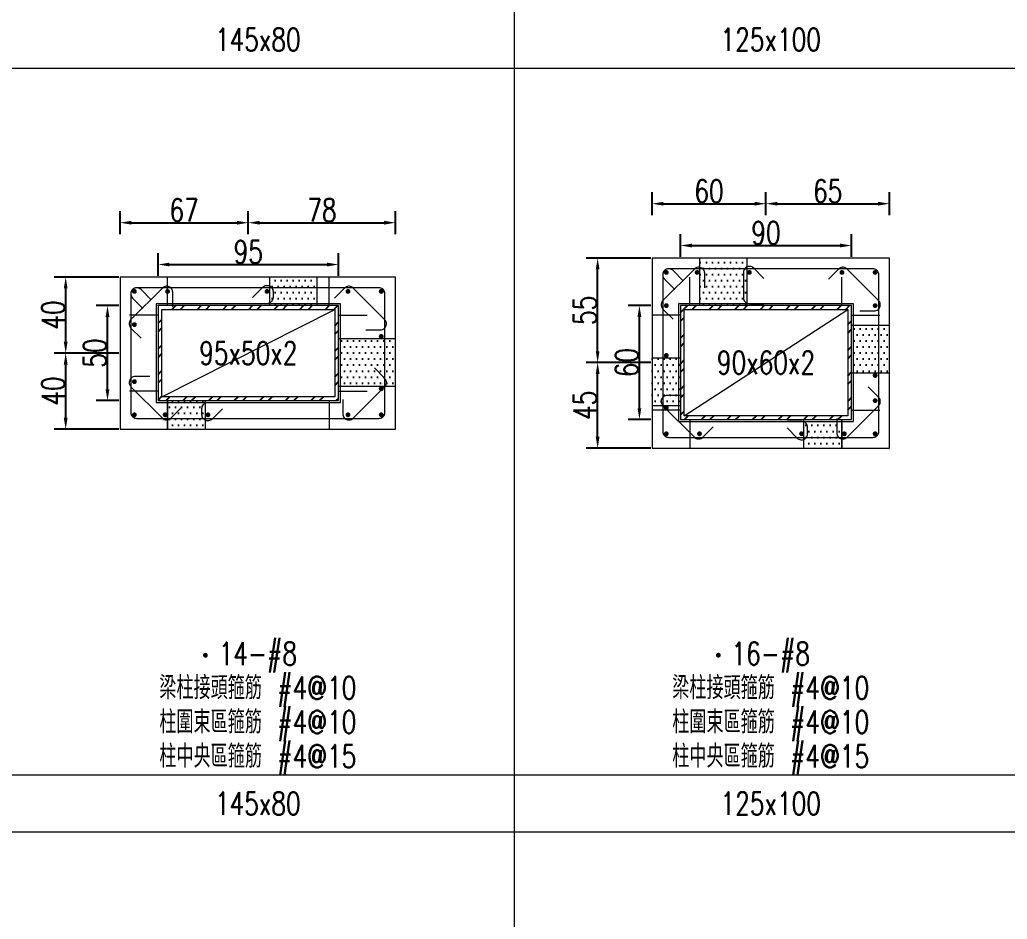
# Model space of a CAD drawing. Header units: millimetres. Extents: x 0 to 3905, y 0 to 8880.
# Drawn here: x 920 to 1440, y 5582 to 6055 of the extents above; entities that cross this region are included whole.
import ezdxf
from ezdxf.enums import TextEntityAlignment as Align

# ---------------------------------------------------------------- set-up
doc = ezdxf.new("R2010")
doc.units = ezdxf.units.MM
doc.layers.get('DEFPOINTS').update_dxf_attribs({"color": 3})
for name, color, linetype in [('Hatch線', 6, 'Continuous'), ('TC-鋼粱', 132, 'Continuous'), ('主筋斷面', 2, 'Continuous'), ('文字-主筋根數', 7, 'Continuous'), ('文字-剪力筋 中央區', 7, 'Continuous'), ('文字-剪力筋-BC', 7, 'Continuous'), ('文字-剪力筋-圍束區', 7, 'Continuous'), ('文字-斷面尺寸', 7, 'Continuous'), ('文字-輔助字', 7, 'Continuous'), ('柱斷面線', 4, 'Continuous'), ('標註字', 4, 'Continuous'), ('箍筋線', 1, 'Continuous'), ('網格線', 7, 'Continuous'), ('鋼柱', 11, 'Continuous')]:
    doc.layers.add(name, color=color, linetype=linetype)
doc.styles.add('note', font='txt.shx', dxfattribs={"width": 0.75, "height": 12})
doc.styles.add('txt', font='txt.shx', dxfattribs={"height": 0.2, "bigfont": 'chineset.shx'})
doc.dimstyles.new('RCAD_DIM', dxfattribs={"dimtxt": 12, "dimasz": 6, "dimexe": 6, "dimexo": 0.625, "dimtad": 1, "dimdec": 0, "dimdsep": 46, "dimtxsty": 'note', "dimcen": 2.5, "dimclrd": 256, "dimclre": 256, "dimclrt": 256, "dimadec": 0, "dimazin": 0, "dimtfac": 1, "dimtmove": 0, "dimatfit": 3, "dimfxl": 0, "dimtolj": 1, "dimarcsym": 0})

# ---------------------------------------------------------------- blocks, each defined once
blk = doc.blocks.new('*D630')
at = {"layer": 'DEFPOINTS', "color": 0}
for p in [(1087.5, 5926.62), (992.5, 5920), (1087.5, 5920)]:
    blk.add_point(p, dxfattribs=at)
at = {"layer": '標註字', "lineweight": -2}
for p, q in [((992.5, 5920.62), (992.5, 5932.62)), ((1087.5, 5920.62), (1087.5, 5932.62)), ((998.5, 5926.62), (1081.5, 5926.62))]:
    blk.add_line(p, q, dxfattribs=at)
at = {"layer": '標註字'}
for points in [[(998.5, 5927.62), (998.5, 5925.62), (992.5, 5926.62)], [(1081.5, 5925.62), (1081.5, 5927.62), (1087.5, 5926.62)]]:
    blk.add_solid(points, dxfattribs=at)
at = {"layer": '標註字', "insert": (1040, 5933.25), "char_height": 12, "attachment_point": 5, "style": 'note'}
blk.add_mtext('\\A1;95', dxfattribs=at)
blk = doc.blocks.new('*D631')
at = {"layer": 'DEFPOINTS', "color": 0}
for p in [(965.88, 5905), (972.5, 5905), (972.5, 5855)]:
    blk.add_point(p, dxfattribs=at)
at = {"layer": '標註字', "lineweight": -2}
for p, q in [((971.88, 5905), (959.88, 5905)), ((965.88, 5861), (965.88, 5899)), ((971.88, 5855), (959.88, 5855))]:
    blk.add_line(p, q, dxfattribs=at)
at = {"layer": '標註字'}
for points in [[(966.88, 5899), (964.88, 5899), (965.88, 5905)], [(964.88, 5861), (966.88, 5861), (965.88, 5855)]]:
    blk.add_solid(points, dxfattribs=at)
at = {"layer": '標註字', "insert": (959.25, 5880), "char_height": 12, "attachment_point": 5, "rotation": 90, "style": 'note'}
blk.add_mtext('\\A1;50', dxfattribs=at)
blk = doc.blocks.new('*D632')
at = {"layer": 'DEFPOINTS', "color": 0}
for p in [(1040, 5948.62), (972.5, 5942), (1040, 5942)]:
    blk.add_point(p, dxfattribs=at)
at = {"layer": '標註字', "lineweight": -2}
for p, q in [((972.5, 5942.62), (972.5, 5954.62)), ((1040, 5942.62), (1040, 5954.62)), ((978.5, 5948.62), (1034, 5948.62))]:
    blk.add_line(p, q, dxfattribs=at)
at = {"layer": '標註字'}
for points in [[(978.5, 5949.62), (978.5, 5947.62), (972.5, 5948.62)], [(1034, 5947.62), (1034, 5949.62), (1040, 5948.62)]]:
    blk.add_solid(points, dxfattribs=at)
at = {"layer": '標註字', "insert": (1006.25, 5955.25), "char_height": 12, "attachment_point": 5, "style": 'note'}
blk.add_mtext('\\A1;67', dxfattribs=at)
blk = doc.blocks.new('*D633')
at = {"layer": 'DEFPOINTS', "color": 0}
for p in [(1117.5, 5948.62), (1040, 5942), (1117.5, 5942)]:
    blk.add_point(p, dxfattribs=at)
at = {"layer": '標註字', "lineweight": -2}
for p, q in [((1040, 5942.62), (1040, 5954.62)), ((1117.5, 5942.62), (1117.5, 5954.62)), ((1046, 5948.62), (1111.5, 5948.62))]:
    blk.add_line(p, q, dxfattribs=at)
at = {"layer": '標註字'}
for points in [[(1046, 5949.62), (1046, 5947.62), (1040, 5948.62)], [(1111.5, 5947.62), (1111.5, 5949.62), (1117.5, 5948.62)]]:
    blk.add_solid(points, dxfattribs=at)
at = {"layer": '標註字', "insert": (1078.75, 5955.25), "char_height": 12, "attachment_point": 5, "style": 'note'}
blk.add_mtext('\\A1;78', dxfattribs=at)
blk = doc.blocks.new('*D634')
at = {"layer": 'DEFPOINTS', "color": 0}
for p in [(943.88, 5880), (972.5, 5880), (972.5, 5840)]:
    blk.add_point(p, dxfattribs=at)
at = {"layer": '標註字', "lineweight": -2}
for p, q in [((971.88, 5880), (937.88, 5880)), ((943.88, 5846), (943.88, 5874)), ((971.88, 5840), (937.88, 5840))]:
    blk.add_line(p, q, dxfattribs=at)
at = {"layer": '標註字'}
for points in [[(944.88, 5874), (942.88, 5874), (943.88, 5880)], [(942.88, 5846), (944.88, 5846), (943.88, 5840)]]:
    blk.add_solid(points, dxfattribs=at)
at = {"layer": '標註字', "insert": (937.25, 5860), "char_height": 12, "attachment_point": 5, "rotation": 90, "style": 'note'}
blk.add_mtext('\\A1;40', dxfattribs=at)
blk = doc.blocks.new('*D635')
at = {"layer": 'DEFPOINTS', "color": 0}
for p in [(943.88, 5920), (972.5, 5920), (972.5, 5880)]:
    blk.add_point(p, dxfattribs=at)
at = {"layer": '標註字', "lineweight": -2}
for p, q in [((971.88, 5920), (937.88, 5920)), ((943.88, 5886), (943.88, 5914)), ((971.88, 5880), (937.88, 5880))]:
    blk.add_line(p, q, dxfattribs=at)
at = {"layer": '標註字'}
for points in [[(944.88, 5914), (942.88, 5914), (943.88, 5920)], [(942.88, 5886), (944.88, 5886), (943.88, 5880)]]:
    blk.add_solid(points, dxfattribs=at)
at = {"layer": '標註字', "insert": (937.25, 5900), "char_height": 12, "attachment_point": 5, "rotation": 90, "style": 'note'}
blk.add_mtext('\\A1;40', dxfattribs=at)
blk = doc.blocks.new('Circle_Filled')
at = {"const_width": 0.5}
blk.add_lwpolyline([(-0.25, 0, 1), (0.25, 0, 1)], format="xyb", close=True, dxfattribs=at)
blk = doc.blocks.new('*D762')
at = {"layer": 'DEFPOINTS', "color": 0}
for p in [(1357.5, 5936.62), (1267.5, 5930), (1357.5, 5930)]:
    blk.add_point(p, dxfattribs=at)
at = {"layer": '標註字', "lineweight": -2}
for p, q in [((1267.5, 5930.62), (1267.5, 5942.62)), ((1357.5, 5930.62), (1357.5, 5942.62)), ((1273.5, 5936.62), (1351.5, 5936.62))]:
    blk.add_line(p, q, dxfattribs=at)
at = {"layer": '標註字'}
for points in [[(1273.5, 5937.62), (1273.5, 5935.62), (1267.5, 5936.62)], [(1351.5, 5935.62), (1351.5, 5937.62), (1357.5, 5936.62)]]:
    blk.add_solid(points, dxfattribs=at)
at = {"layer": '標註字', "insert": (1312.5, 5943.25), "char_height": 12, "attachment_point": 5, "style": 'note'}
blk.add_mtext('\\A1;90', dxfattribs=at)
blk = doc.blocks.new('*D763')
at = {"layer": 'DEFPOINTS', "color": 0}
for p in [(1245.88, 5905), (1252.5, 5905), (1252.5, 5845)]:
    blk.add_point(p, dxfattribs=at)
at = {"layer": '標註字', "lineweight": -2}
for p, q in [((1251.88, 5905), (1239.88, 5905)), ((1245.88, 5851), (1245.88, 5899)), ((1251.88, 5845), (1239.88, 5845))]:
    blk.add_line(p, q, dxfattribs=at)
at = {"layer": '標註字'}
for points in [[(1246.88, 5899), (1244.88, 5899), (1245.88, 5905)], [(1244.88, 5851), (1246.88, 5851), (1245.88, 5845)]]:
    blk.add_solid(points, dxfattribs=at)
at = {"layer": '標註字', "insert": (1239.25, 5875), "char_height": 12, "attachment_point": 5, "rotation": 90, "style": 'note'}
blk.add_mtext('\\A1;60', dxfattribs=at)
blk = doc.blocks.new('*D764')
at = {"layer": 'DEFPOINTS', "color": 0}
for p in [(1312.5, 5958.62), (1252.5, 5952), (1312.5, 5952)]:
    blk.add_point(p, dxfattribs=at)
at = {"layer": '標註字', "lineweight": -2}
for p, q in [((1252.5, 5952.62), (1252.5, 5964.62)), ((1312.5, 5952.62), (1312.5, 5964.62)), ((1258.5, 5958.62), (1306.5, 5958.62))]:
    blk.add_line(p, q, dxfattribs=at)
at = {"layer": '標註字'}
for points in [[(1258.5, 5959.62), (1258.5, 5957.62), (1252.5, 5958.62)], [(1306.5, 5957.62), (1306.5, 5959.62), (1312.5, 5958.62)]]:
    blk.add_solid(points, dxfattribs=at)
at = {"layer": '標註字', "insert": (1282.5, 5965.25), "char_height": 12, "attachment_point": 5, "style": 'note'}
blk.add_mtext('\\A1;60', dxfattribs=at)
blk = doc.blocks.new('*D765')
at = {"layer": 'DEFPOINTS', "color": 0}
for p in [(1377.5, 5958.62), (1312.5, 5952), (1377.5, 5952)]:
    blk.add_point(p, dxfattribs=at)
at = {"layer": '標註字', "lineweight": -2}
for p, q in [((1312.5, 5952.62), (1312.5, 5964.62)), ((1377.5, 5952.62), (1377.5, 5964.62)), ((1318.5, 5958.62), (1371.5, 5958.62))]:
    blk.add_line(p, q, dxfattribs=at)
at = {"layer": '標註字'}
for points in [[(1318.5, 5959.62), (1318.5, 5957.62), (1312.5, 5958.62)], [(1371.5, 5957.62), (1371.5, 5959.62), (1377.5, 5958.62)]]:
    blk.add_solid(points, dxfattribs=at)
at = {"layer": '標註字', "insert": (1345, 5965.25), "char_height": 12, "attachment_point": 5, "style": 'note'}
blk.add_mtext('\\A1;65', dxfattribs=at)
blk = doc.blocks.new('*D766')
at = {"layer": 'DEFPOINTS', "color": 0}
for p in [(1223.88, 5875), (1252.5, 5875), (1252.5, 5830)]:
    blk.add_point(p, dxfattribs=at)
at = {"layer": '標註字', "lineweight": -2}
for p, q in [((1251.88, 5875), (1217.88, 5875)), ((1223.88, 5836), (1223.88, 5869)), ((1251.88, 5830), (1217.88, 5830))]:
    blk.add_line(p, q, dxfattribs=at)
at = {"layer": '標註字'}
for points in [[(1224.88, 5869), (1222.88, 5869), (1223.88, 5875)], [(1222.88, 5836), (1224.88, 5836), (1223.88, 5830)]]:
    blk.add_solid(points, dxfattribs=at)
at = {"layer": '標註字', "insert": (1217.25, 5852.5), "char_height": 12, "attachment_point": 5, "rotation": 90, "style": 'note'}
blk.add_mtext('\\A1;45', dxfattribs=at)
blk = doc.blocks.new('*D767')
at = {"layer": 'DEFPOINTS', "color": 0}
for p in [(1223.88, 5930), (1252.5, 5930), (1252.5, 5875)]:
    blk.add_point(p, dxfattribs=at)
at = {"layer": '標註字', "lineweight": -2}
for p, q in [((1251.88, 5930), (1217.88, 5930)), ((1223.88, 5881), (1223.88, 5924)), ((1251.88, 5875), (1217.88, 5875))]:
    blk.add_line(p, q, dxfattribs=at)
at = {"layer": '標註字'}
for points in [[(1224.88, 5924), (1222.88, 5924), (1223.88, 5930)], [(1222.88, 5881), (1224.88, 5881), (1223.88, 5875)]]:
    blk.add_solid(points, dxfattribs=at)
at = {"layer": '標註字', "insert": (1217.25, 5902.5), "char_height": 12, "attachment_point": 5, "rotation": 90, "style": 'note'}
blk.add_mtext('\\A1;55', dxfattribs=at)

msp = doc.modelspace()

# ---------------------------------------------------------------- hatches: boundary and pattern name
at = {"layer": 'Hatch線'}
h = msp.add_hatch(dxfattribs=at)
h.set_pattern_fill('ANSI32', color=256, style=0)
h.paths.add_polyline_path([(992.5, 5855), (1087.5, 5855), (1087.5, 5905), (992.5, 5905)], flags=17)
h.paths.add_polyline_path([(994.5, 5857), (994.5, 5903), (1085.5, 5903), (1085.5, 5857)])
h = msp.add_hatch(dxfattribs=at)
h.set_pattern_fill('ANSI32', color=256, style=0)
h.paths.add_polyline_path([(1267.5, 5845), (1357.5, 5845), (1357.5, 5905), (1267.5, 5905)], flags=17)
h.paths.add_polyline_path([(1269.5, 5847), (1269.5, 5903), (1355.5, 5903), (1355.5, 5847)])
at = {"layer": 'TC-鋼粱'}
h = msp.add_hatch(dxfattribs=at)
h.set_pattern_fill('DOTS', color=256, scale=2, style=0)
h.paths.add_polyline_path([(1302.5, 5930), (1277.5, 5930), (1277.5, 5905), (1302.5, 5905)], flags=17)
h = msp.add_hatch(dxfattribs=at)
h.set_pattern_fill('DOTS', color=256, scale=2, style=0)
h.paths.add_polyline_path([(1076.11, 5920), (1051.11, 5920), (1051.11, 5905), (1076.11, 5905)], flags=17)
h = msp.add_hatch(dxfattribs=at)
h.set_pattern_fill('DOTS', color=256, scale=2, style=0)
h.paths.add_polyline_path([(1377.5, 5869.5), (1377.5, 5894.5), (1357.5, 5894.5), (1357.5, 5869.5)], flags=17)
h = msp.add_hatch(dxfattribs=at)
h.set_pattern_fill('DOTS', color=256, scale=2, style=0)
h.paths.add_polyline_path([(1117.5, 5862.5), (1117.5, 5887.5), (1087.5, 5887.5), (1087.5, 5862.5)], flags=17)
h = msp.add_hatch(dxfattribs=at)
h.set_pattern_fill('DOTS', color=256, scale=2, style=0)
h.paths.add_polyline_path([(1252.5, 5877.5), (1252.5, 5852.5), (1267.5, 5852.5), (1267.5, 5877.5)], flags=17)
h = msp.add_hatch(dxfattribs=at)
h.set_pattern_fill('DOTS', color=256, scale=2, style=0)
h.paths.add_polyline_path([(997.5, 5840), (1017.5, 5840), (1017.5, 5855), (997.5, 5855)], flags=17)
h = msp.add_hatch(dxfattribs=at)
h.set_pattern_fill('DOTS', color=256, scale=2, style=0)
h.paths.add_polyline_path([(1332.5, 5830), (1352.5, 5830), (1352.5, 5845), (1332.5, 5845)], flags=17)

# ---------------------------------------------------------------- linework, layer by layer
at = {"layer": 'DEFPOINTS', "lineweight": 5}
for points in [[(997.5, 5905), (997.5, 5920)], [(1082.5, 5905), (1082.5, 5920)], [(1272.5, 5905), (1272.5, 5920)], [(1352.5, 5905), (1352.5, 5920)], [(992.5, 5854), (1088.5, 5854), (1088.5, 5906), (991.5, 5906), (991.5, 5854), (992.5, 5854)], [(1267.5, 5844), (1358.5, 5844), (1358.5, 5906), (1266.5, 5906), (1266.5, 5844), (1267.5, 5844)], [(992.5, 5900), (977.5, 5900)], [(994.5, 5857), (1085.5, 5903)], [(1087.5, 5900), (1102.5, 5900)], [(1267.5, 5900), (1252.5, 5900)], [(1269.5, 5847), (1355.5, 5903)], [(1357.5, 5900), (1372.5, 5900)], [(992.5, 5860), (977.5, 5860)], [(1087.5, 5860), (1102.5, 5860)], [(997.5, 5855), (997.5, 5840)], [(1082.5, 5855), (1082.5, 5840)], [(1267.5, 5850), (1252.5, 5850)], [(1357.5, 5850), (1372.5, 5850)], [(1272.5, 5845), (1272.5, 5830)], [(1352.5, 5845), (1352.5, 5830)]]:
    msp.add_lwpolyline(points, dxfattribs=at)
at = {"layer": 'TC-鋼粱', "lineweight": 5}
for points in [[(1277.5, 5930), (1277.5, 5905)], [(1302.5, 5930), (1302.5, 5905)], [(1051.11, 5920), (1051.11, 5905)], [(1076.11, 5920), (1076.11, 5905)], [(1377.5, 5894.5), (1357.5, 5894.5)], [(1117.5, 5887.5), (1087.5, 5887.5)], [(1252.5, 5877.5), (1267.5, 5877.5)], [(1377.5, 5869.5), (1357.5, 5869.5)], [(1117.5, 5862.5), (1087.5, 5862.5)], [(997.5, 5840), (997.5, 5855)], [(1017.5, 5840), (1017.5, 5855)], [(1252.5, 5852.5), (1267.5, 5852.5)], [(1332.5, 5830), (1332.5, 5845)], [(1352.5, 5830), (1352.5, 5845)]]:
    msp.add_lwpolyline(points, dxfattribs=at)
at = {"layer": '柱斷面線', "lineweight": 5}
for points in [[(1252.5, 5830), (1377.5, 5830), (1377.5, 5930), (1252.5, 5930), (1252.5, 5830)], [(972.5, 5840), (1117.5, 5840), (1117.5, 5920), (972.5, 5920), (972.5, 5840)]]:
    msp.add_lwpolyline(points, dxfattribs=at)
at = {"layer": '箍筋線', "lineweight": 5}
for points in [[(1280.23, 5914.39), (1280.23, 5922.01), (1280.18, 5922.54), (1280.05, 5923.06), (1279.83, 5923.55), (1279.53, 5923.99), (1279.17, 5924.38), (1278.74, 5924.7), (1278.27, 5924.94), (1277.76, 5925.11), (1277.23, 5925.18), (1276.7, 5925.17), (1276.17, 5925.06), (1275.67, 5924.87), (1275.21, 5924.6), (1274.81, 5924.26), (1258.24, 5907.69), (1257.89, 5907.27), (1257.61, 5906.79), (1257.42, 5906.27), (1257.33, 5905.73), (1257.33, 5905.17), (1257.42, 5904.63), (1257.61, 5904.11), (1257.89, 5903.63), (1258.24, 5903.2), (1263.63, 5897.82)], [(1268.94, 5918.05), (1263.56, 5923.44), (1263.15, 5923.78), (1262.69, 5924.05), (1262.19, 5924.24), (1261.67, 5924.35), (1261.13, 5924.36), (1260.6, 5924.29), (1260.09, 5924.12), (1259.62, 5923.88), (1259.19, 5923.56), (1258.83, 5923.17), (1258.53, 5922.73), (1258.31, 5922.24), (1258.18, 5921.72), (1258.13, 5921.19), (1258.13, 5838.81), (1258.18, 5838.26), (1258.33, 5837.72), (1258.56, 5837.22), (1258.88, 5836.77), (1259.27, 5836.38), (1259.72, 5836.06), (1260.22, 5835.83), (1260.76, 5835.68), (1261.31, 5835.63), (1368.69, 5835.63), (1369.24, 5835.68), (1369.78, 5835.83), (1370.28, 5836.06), (1370.73, 5836.38), (1371.12, 5836.77), (1371.44, 5837.22), (1371.67, 5837.72), (1371.82, 5838.26), (1371.87, 5838.81), (1371.87, 5921.19), (1371.82, 5921.74), (1371.67, 5922.28), (1371.44, 5922.78), (1371.12, 5923.23), (1370.73, 5923.62), (1370.28, 5923.94), (1369.78, 5924.17), (1369.24, 5924.32), (1368.69, 5924.37), (1261.31, 5924.37), (1260.78, 5924.32), (1260.26, 5924.19), (1259.77, 5923.97), (1259.33, 5923.67), (1258.94, 5923.31), (1258.62, 5922.88), (1258.38, 5922.41), (1258.21, 5921.9), (1258.14, 5921.37), (1258.15, 5920.83), (1258.26, 5920.31), (1258.45, 5919.81), (1258.72, 5919.35), (1259.06, 5918.94), (1264.45, 5913.56)], [(1311.4, 5919.32), (1306.02, 5924.71), (1305.61, 5925.05), (1305.15, 5925.32), (1304.65, 5925.51), (1304.13, 5925.62), (1303.59, 5925.63), (1303.06, 5925.56), (1302.55, 5925.39), (1302.08, 5925.15), (1301.65, 5924.83), (1301.29, 5924.44), (1300.99, 5924), (1300.77, 5923.51), (1300.64, 5922.99), (1300.6, 5922.46), (1300.6, 5909.17), (1300.64, 5908.62), (1300.79, 5908.09), (1301.02, 5907.59), (1301.34, 5907.13), (1301.73, 5906.74), (1302.18, 5906.43), (1302.68, 5906.19), (1303.22, 5906.05), (1303.77, 5906), (1311.39, 5906)], [(1361.89, 5902.27), (1369.51, 5902.27), (1370.04, 5902.32), (1370.56, 5902.45), (1371.05, 5902.67), (1371.49, 5902.97), (1371.88, 5903.33), (1372.2, 5903.76), (1372.44, 5904.23), (1372.61, 5904.74), (1372.68, 5905.27), (1372.67, 5905.8), (1372.56, 5906.33), (1372.37, 5906.83), (1372.1, 5907.29), (1371.76, 5907.69), (1355.19, 5924.26), (1354.77, 5924.61), (1354.29, 5924.89), (1353.77, 5925.08), (1353.23, 5925.17), (1352.67, 5925.17), (1352.13, 5925.08), (1351.61, 5924.89), (1351.13, 5924.61), (1350.7, 5924.26), (1345.32, 5918.87)], [(1042.2, 5909.32), (1047.59, 5914.71), (1048, 5915.05), (1048.46, 5915.32), (1048.96, 5915.51), (1049.48, 5915.62), (1050.01, 5915.63), (1050.54, 5915.56), (1051.05, 5915.39), (1051.52, 5915.15), (1051.95, 5914.83), (1052.32, 5914.44), (1052.61, 5914), (1052.83, 5913.51), (1052.97, 5912.99), (1053.01, 5912.46), (1053.01, 5909.17), (1052.96, 5908.62), (1052.82, 5908.09), (1052.59, 5907.59), (1052.27, 5907.13), (1051.88, 5906.74), (1051.42, 5906.43), (1050.92, 5906.19), (1050.39, 5906.05), (1049.84, 5906), (1042.22, 5906)], [(1000.23, 5904.39), (1000.23, 5912.01), (1000.18, 5912.54), (1000.05, 5913.06), (999.83, 5913.55), (999.53, 5913.99), (999.17, 5914.38), (998.74, 5914.7), (998.27, 5914.94), (997.76, 5915.11), (997.23, 5915.18), (996.7, 5915.17), (996.17, 5915.06), (995.67, 5914.87), (995.21, 5914.6), (994.81, 5914.26), (978.24, 5897.69), (977.89, 5897.27), (977.61, 5896.79), (977.42, 5896.27), (977.33, 5895.73), (977.33, 5895.17), (977.42, 5894.63), (977.61, 5894.11), (977.89, 5893.63), (978.24, 5893.2), (983.63, 5887.82)], [(988.94, 5908.05), (983.56, 5913.44), (983.15, 5913.78), (982.69, 5914.05), (982.19, 5914.24), (981.67, 5914.35), (981.13, 5914.36), (980.6, 5914.29), (980.09, 5914.12), (979.62, 5913.88), (979.19, 5913.56), (978.83, 5913.17), (978.53, 5912.73), (978.31, 5912.24), (978.18, 5911.72), (978.14, 5911.19), (978.14, 5848.81), (978.18, 5848.26), (978.33, 5847.72), (978.56, 5847.22), (978.88, 5846.77), (979.27, 5846.38), (979.72, 5846.06), (980.22, 5845.83), (980.76, 5845.68), (981.31, 5845.63), (1108.69, 5845.63), (1109.24, 5845.68), (1109.78, 5845.83), (1110.28, 5846.06), (1110.73, 5846.38), (1111.12, 5846.77), (1111.44, 5847.22), (1111.67, 5847.72), (1111.82, 5848.26), (1111.86, 5848.81), (1111.86, 5911.19), (1111.82, 5911.74), (1111.67, 5912.28), (1111.44, 5912.78), (1111.12, 5913.23), (1110.73, 5913.62), (1110.28, 5913.94), (1109.78, 5914.17), (1109.24, 5914.32), (1108.69, 5914.37), (981.31, 5914.37), (980.78, 5914.32), (980.26, 5914.19), (979.77, 5913.97), (979.33, 5913.67), (978.94, 5913.31), (978.62, 5912.88), (978.38, 5912.41), (978.21, 5911.9), (978.14, 5911.37), (978.15, 5910.83), (978.26, 5910.31), (978.45, 5909.81), (978.72, 5909.35), (979.06, 5908.94), (984.45, 5903.56)], [(1101.89, 5892.27), (1109.51, 5892.27), (1110.04, 5892.32), (1110.56, 5892.45), (1111.05, 5892.67), (1111.49, 5892.97), (1111.88, 5893.33), (1112.2, 5893.76), (1112.44, 5894.23), (1112.61, 5894.74), (1112.68, 5895.27), (1112.67, 5895.8), (1112.56, 5896.33), (1112.37, 5896.83), (1112.1, 5897.29), (1111.76, 5897.69), (1095.19, 5914.26), (1094.77, 5914.61), (1094.29, 5914.89), (1093.77, 5915.08), (1093.23, 5915.17), (1092.67, 5915.17), (1092.13, 5915.08), (1091.61, 5914.89), (1091.13, 5914.61), (1090.7, 5914.26), (1085.32, 5908.87)], [(1089.77, 5855.61), (1089.77, 5847.99), (1089.82, 5847.46), (1089.95, 5846.94), (1090.17, 5846.45), (1090.47, 5846.01), (1090.83, 5845.62), (1091.26, 5845.3), (1091.73, 5845.06), (1092.24, 5844.89), (1092.77, 5844.82), (1093.3, 5844.83), (1093.83, 5844.94), (1094.33, 5845.13), (1094.79, 5845.4), (1095.19, 5845.74), (1111.76, 5862.31), (1112.11, 5862.73), (1112.39, 5863.21), (1112.58, 5863.73), (1112.67, 5864.27), (1112.67, 5864.83), (1112.58, 5865.37), (1112.39, 5865.89), (1112.11, 5866.37), (1111.76, 5866.8), (1106.37, 5872.18)], [(988.11, 5867.73), (980.49, 5867.73), (979.96, 5867.68), (979.44, 5867.55), (978.95, 5867.33), (978.51, 5867.03), (978.12, 5866.67), (977.8, 5866.24), (977.56, 5865.77), (977.39, 5865.26), (977.32, 5864.73), (977.33, 5864.2), (977.44, 5863.67), (977.63, 5863.17), (977.9, 5862.71), (978.24, 5862.31), (994.81, 5845.74), (995.23, 5845.39), (995.71, 5845.11), (996.23, 5844.92), (996.77, 5844.83), (997.33, 5844.83), (997.87, 5844.92), (998.39, 5845.11), (998.87, 5845.39), (999.3, 5845.74), (1004.68, 5851.13)], [(1349.77, 5845.61), (1349.77, 5837.99), (1349.82, 5837.46), (1349.95, 5836.94), (1350.17, 5836.45), (1350.47, 5836.01), (1350.83, 5835.62), (1351.26, 5835.3), (1351.73, 5835.06), (1352.24, 5834.89), (1352.77, 5834.82), (1353.3, 5834.83), (1353.83, 5834.94), (1354.33, 5835.13), (1354.79, 5835.4), (1355.19, 5835.74), (1371.76, 5852.31), (1372.11, 5852.73), (1372.39, 5853.21), (1372.58, 5853.73), (1372.67, 5854.27), (1372.67, 5854.83), (1372.58, 5855.37), (1372.39, 5855.89), (1372.11, 5856.37), (1371.76, 5856.8), (1366.37, 5862.18)], [(1026.4, 5850.68), (1021.02, 5845.29), (1020.61, 5844.95), (1020.15, 5844.68), (1019.65, 5844.49), (1019.13, 5844.38), (1018.59, 5844.37), (1018.06, 5844.44), (1017.56, 5844.61), (1017.08, 5844.85), (1016.65, 5845.17), (1016.29, 5845.56), (1015.99, 5846), (1015.77, 5846.49), (1015.64, 5847.01), (1015.6, 5847.54), (1015.6, 5850.83), (1015.64, 5851.38), (1015.79, 5851.91), (1016.02, 5852.41), (1016.34, 5852.87), (1016.73, 5853.26), (1017.18, 5853.57), (1017.68, 5853.81), (1018.22, 5853.95), (1018.77, 5854), (1026.39, 5854)], [(1268.11, 5857.73), (1260.49, 5857.73), (1259.96, 5857.68), (1259.44, 5857.55), (1258.95, 5857.33), (1258.51, 5857.03), (1258.12, 5856.67), (1257.8, 5856.24), (1257.56, 5855.77), (1257.39, 5855.26), (1257.32, 5854.73), (1257.33, 5854.2), (1257.44, 5853.67), (1257.63, 5853.17), (1257.9, 5852.71), (1258.24, 5852.31), (1274.81, 5835.74), (1275.23, 5835.39), (1275.71, 5835.11), (1276.23, 5834.92), (1276.77, 5834.83), (1277.33, 5834.83), (1277.87, 5834.92), (1278.39, 5835.11), (1278.87, 5835.39), (1279.3, 5835.74), (1284.68, 5841.13)], [(1323.6, 5840.68), (1328.98, 5835.29), (1329.39, 5834.95), (1329.85, 5834.68), (1330.35, 5834.49), (1330.87, 5834.38), (1331.41, 5834.37), (1331.94, 5834.44), (1332.45, 5834.61), (1332.92, 5834.85), (1333.35, 5835.17), (1333.71, 5835.56), (1334.01, 5836), (1334.23, 5836.49), (1334.36, 5837.01), (1334.41, 5837.54), (1334.41, 5840.83), (1334.36, 5841.38), (1334.21, 5841.91), (1333.98, 5842.41), (1333.66, 5842.87), (1333.27, 5843.26), (1332.82, 5843.57), (1332.32, 5843.81), (1331.78, 5843.95), (1331.23, 5844), (1323.61, 5844)]]:
    msp.add_lwpolyline(points, dxfattribs=at)
at = {"layer": '網格線', "lineweight": 5}
for points in [[(1180, 6060), (1180, 6030)], [(910, 6030), (1180, 6030)], [(1180, 6030), (1450, 6030)], [(1180, 6030), (1180, 5658)], [(910, 5658), (1180, 5658)], [(1180, 5658), (1450, 5658)], [(1180, 5658), (1180, 5628)], [(910, 5628), (1180, 5628)], [(1180, 5628), (1450, 5628)], [(1180, 5628), (1180, 5256)]]:
    msp.add_lwpolyline(points, dxfattribs=at)
at = {"layer": '鋼柱', "lineweight": 5}
for points in [[(992.5, 5855), (1087.5, 5855), (1087.5, 5905), (992.5, 5905), (992.5, 5855)], [(994.5, 5857), (994.5, 5903), (1085.5, 5903), (1085.5, 5857), (994.5, 5857)], [(1267.5, 5845), (1357.5, 5845), (1357.5, 5905), (1267.5, 5905), (1267.5, 5845)], [(1269.5, 5847), (1269.5, 5903), (1355.5, 5903), (1355.5, 5847), (1269.5, 5847)]]:
    msp.add_lwpolyline(points, dxfattribs=at)

# ---------------------------------------------------------------- block references
at = {"layer": '主筋斷面', "lineweight": 5, "xscale": 2.539999961853027, "yscale": 2.539999961853027}
for p in [(1260.04, 5922.46), (1276.23, 5922.46), (1303.77, 5922.46), (1352.5, 5922.46), (1369.96, 5922.46), (980.04, 5912.46), (997.5, 5912.46), (1049.84, 5912.46), (1092.5, 5912.46), (1109.96, 5912.46), (1260.04, 5905), (1369.96, 5905), (980.04, 5895), (1109.96, 5888.77), (1260.04, 5878.77), (1369.96, 5868.23), (980.04, 5865), (1109.96, 5861.23), (1369.96, 5855), (980.04, 5847.54), (996.23, 5847.54), (1018.77, 5847.54), (1092.5, 5847.54), (1109.96, 5847.54), (1260.04, 5851.23), (1260.04, 5837.54), (1277.5, 5837.54), (1331.23, 5837.54), (1353.77, 5837.54), (1369.96, 5837.54), (1017.42, 5721), (1287.42, 5721)]:
    msp.add_blockref('Circle_Filled', p, dxfattribs=at)

# ---------------------------------------------------------------- texts
at = {"layer": '文字-主筋根數', "style": 'txt', "width": 0.75}
for s, p in [('14-#8', (1045, 5721)), ('16-#8', (1315, 5721))]:
    msp.add_text(s, height=12, dxfattribs=at).set_placement(p, align=Align.MIDDLE)
at = {"layer": '文字-剪力筋 中央區', "style": 'txt', "width": 0.75}
for p in [(1045, 5667), (1315, 5667)]:
    msp.add_text('柱中央區箍筋 #4@15', height=12, dxfattribs=at).set_placement(p, align=Align.MIDDLE)
at = {"layer": '文字-剪力筋-BC', "style": 'txt', "width": 0.75}
for p in [(1045, 5703), (1315, 5703)]:
    msp.add_text('梁柱接頭箍筋 #4@10', height=12, dxfattribs=at).set_placement(p, align=Align.MIDDLE)
at = {"layer": '文字-剪力筋-圍束區', "style": 'txt', "width": 0.75}
for p in [(1045, 5685), (1315, 5685)]:
    msp.add_text('柱圍束區箍筋 #4@10', height=12, dxfattribs=at).set_placement(p, align=Align.MIDDLE)
at = {"layer": '文字-斷面尺寸', "style": 'txt', "width": 0.75}
for s, p in [('145x80', (1045, 6045)), ('125x100', (1315, 6045)), ('145x80', (1045, 5643)), ('125x100', (1315, 5643))]:
    msp.add_text(s, height=12, dxfattribs=at).set_placement(p, align=Align.MIDDLE)
at = {"layer": '文字-輔助字', "style": 'txt', "width": 0.75}
for s, p in [('95x50x2', (1040, 5880)), ('90x60x2', (1312.5, 5875))]:
    msp.add_text(s, height=12, dxfattribs=at).set_placement(p, align=Align.MIDDLE)

# ---------------------------------------------------------------- dimensions: what is measured, and where the dimension line sits
at = {"layer": '標註字'}
for base, p1, p2, picture, middle in [((1312.5, 5958.62), (1252.5, 5952), (1312.5, 5952), '*D764', (1282.5, 5965.25)), ((1377.5, 5958.62), (1312.5, 5952), (1377.5, 5952), '*D765', (1345, 5965.25)), ((1039.9999, 5948.625), (972.5, 5942), (1039.9999, 5942), '*D632', (1006.25, 5955.25)), ((1117.5, 5948.625), (1039.9999, 5942), (1117.5, 5942), '*D633', (1078.75, 5955.25)), ((1357.5, 5936.62), (1267.5, 5930), (1357.5, 5930), '*D762', (1312.5, 5943.25)), ((1087.5, 5926.62), (992.5, 5920), (1087.5, 5920), '*D630', (1040, 5933.25))]:
    dim = msp.add_linear_dim(base=base, p1=p1, p2=p2, dimstyle='RCAD_DIM', dxfattribs=at)
    dim.commit()
    dim.dimension.update_dxf_attribs({"geometry": picture, "text_midpoint": middle})
for base, p1, p2, picture, middle in [((1223.88, 5930), (1252.5, 5875), (1252.5, 5930), '*D767', (1217.25, 5902.5)), ((943.88, 5920), (972.5, 5880), (972.5, 5920), '*D635', (937.25, 5900)), ((965.88, 5905), (972.5, 5855), (972.5, 5905), '*D631', (959.25, 5880)), ((1245.88, 5905), (1252.5, 5845), (1252.5, 5905), '*D763', (1239.25, 5875)), ((943.88, 5880), (972.5, 5840), (972.5, 5880), '*D634', (937.25, 5860)), ((1223.88, 5875), (1252.5, 5830), (1252.5, 5875), '*D766', (1217.25, 5852.5))]:
    dim = msp.add_linear_dim(base=base, p1=p1, p2=p2, angle=90, dimstyle='RCAD_DIM', dxfattribs=at)
    dim.commit()
    dim.dimension.update_dxf_attribs({"geometry": picture, "text_midpoint": middle})

doc.saveas('drawing.dxf')
